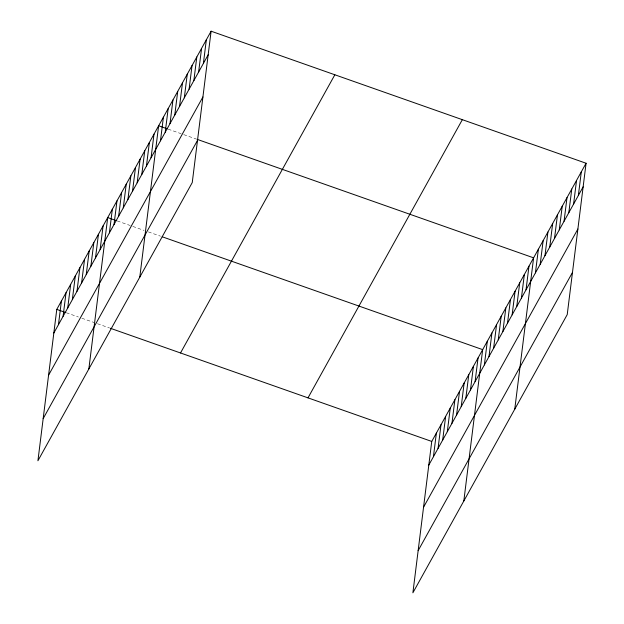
<?xml version="1.0" encoding="UTF-8"?>
<svg xmlns="http://www.w3.org/2000/svg" width="624" height="624" viewBox="0 0 624 624"><rect width="100%" height="100%" fill="white"/><g stroke="black" fill="none" stroke-linecap="round" stroke-linejoin="round"><path stroke-width="0.47" stroke-dasharray="3.12 2.34" d="M168.152 129.137L181.132 133.708M183.729 134.62L196.708 139.191M117.226 220.943L130.205 225.514M132.803 226.426L144.05 230.389M148.372 231.91L160.493 236.176M66.292 312.741L78.406 317.008M81.869 318.232L93.982 322.491M97.445 323.716L109.559 327.982"/><path stroke-width="0.94" d="M211.107 31.2L56.776 309.395L37.924 460.754L192.254 182.559L211.107 31.2L586.076 163.246L567.224 314.605L412.893 592.8L431.746 441.441L586.076 163.246M58.461 324.659L61.409 301.049M63.094 316.321L66.035 292.703M67.727 307.975L70.668 284.357M72.353 299.629L75.293 276.011M76.986 291.283L79.927 267.665M81.611 282.937L84.552 259.319M86.245 274.591L89.185 250.973M90.878 266.245L93.818 242.627M95.503 257.899L98.444 234.281M100.136 249.553L103.077 225.935M88.85 368.948L107.702 217.589L116.36 220.639M109.395 232.861L112.336 209.243M114.02 224.515L116.969 200.897M118.654 216.169L121.594 192.551M123.287 207.823L126.227 184.205M127.912 199.477L130.853 175.859M132.545 191.131L135.486 167.513M137.171 182.785L140.119 159.167M141.804 174.439L144.745 150.821M146.437 166.093L149.378 142.475M151.063 157.747L154.003 134.129M139.784 277.142L158.636 125.783L167.287 128.833M160.462 140.806L163.41 117.187M165.235 132.202L168.176 108.592M170.009 123.607L172.949 99.988M174.775 115.011L177.715 91.393M179.548 106.408L182.489 82.789M184.314 97.812L187.255 74.194M189.088 89.209L192.028 65.598M193.853 80.613L196.802 56.995M198.627 72.017L201.568 48.399M203.401 63.414L206.341 39.796M433.43 456.713L436.371 433.095M438.064 448.367L441.004 424.749M442.689 440.021L445.637 416.403M447.322 431.675L450.263 408.057M451.955 423.329L454.896 399.711M456.581 414.983L459.521 391.365M461.214 406.637L464.155 383.019M465.839 398.291L468.78 374.673M470.473 389.945L473.413 366.327M475.098 381.599L478.046 357.981M463.819 500.994L482.672 349.635L162.217 236.785M484.364 364.907L487.305 341.289M488.99 356.561L491.93 332.943M493.623 348.215L496.564 324.597M498.248 339.869L501.197 316.251M502.882 331.523L505.822 307.913M507.515 323.177L510.455 299.567M512.14 314.839L515.081 291.221M516.773 306.493L519.714 282.875M521.399 298.147L524.347 274.529M526.032 289.801L528.973 266.183M514.753 409.196L533.606 257.837L197.574 139.495M535.431 272.852L538.372 249.233M540.205 264.256L543.145 240.638M544.97 255.653L547.911 232.042M549.744 247.057L552.685 223.439M554.51 238.462L557.458 214.843M559.283 229.858L562.224 206.24M564.057 221.263L566.998 197.644M568.823 212.667L571.763 189.049M573.596 204.064L576.537 180.445M578.362 195.468L581.303 171.85M53.836 333.005L208.166 54.818M48.586 375.164L202.917 96.97M43.173 418.595L197.504 140.408M180.515 352.966L334.846 74.779M308.006 397.862L462.337 119.675M428.805 465.059L583.136 186.865M423.548 507.211L577.886 229.024M418.142 550.649L572.473 272.454M56.776 309.395L65.426 312.437M110.425 328.286L431.746 441.441"/></g></svg>
